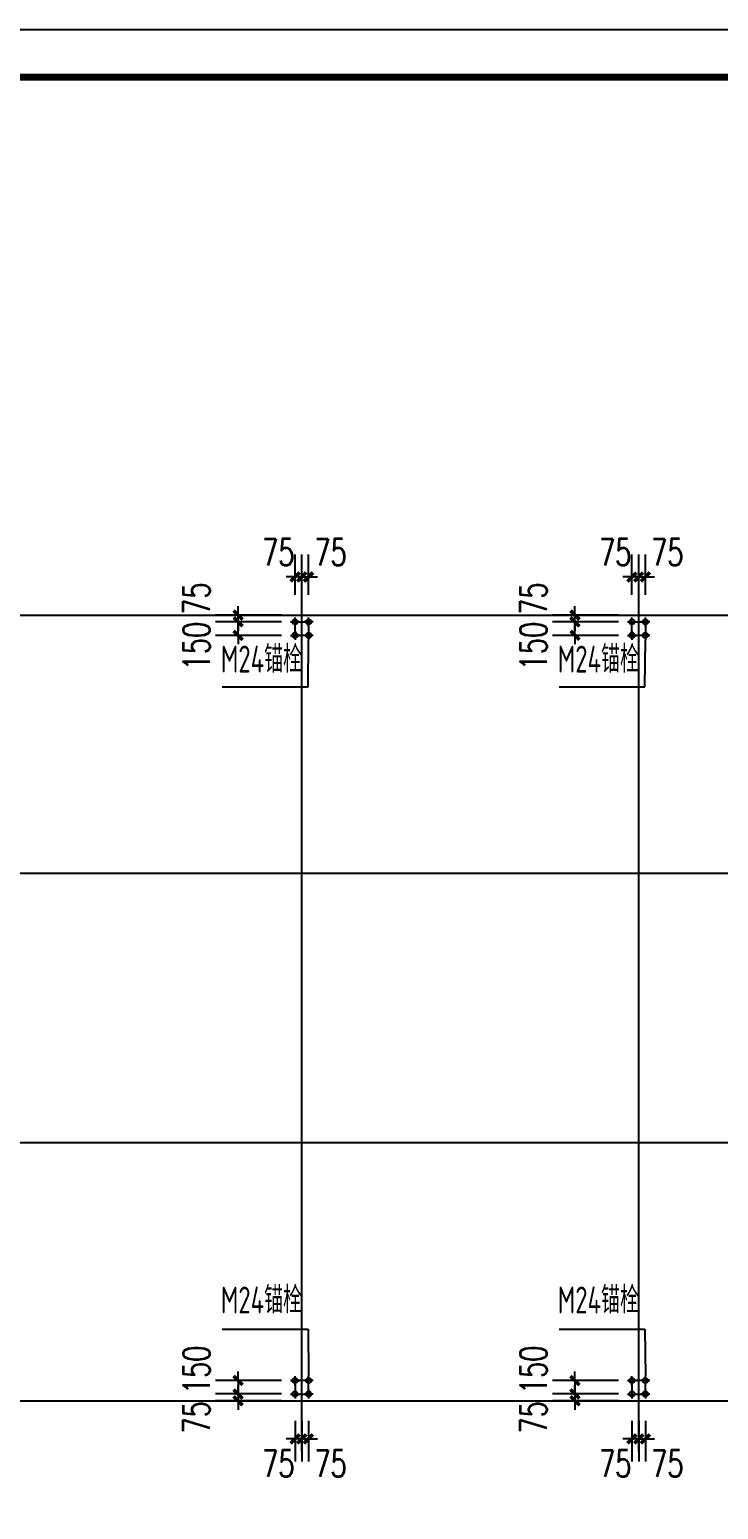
# Model space of a CAD drawing. Extents: x 177291 to 1288761, y 177638 to 322898.
# Drawn here: x 521963 to 537298, y 207995 to 240960 of the extents above; entities that cross this region are included whole.
import ezdxf
from ezdxf.enums import TextEntityAlignment as Align

# ---------------------------------------------------------------- set-up
doc = ezdxf.new("R2010")
doc.units = 0
doc.header["$LTSCALE"] = 1000
for name, color, linetype in [('AXIS', 3, 'Continuous'), ('DOTE', 1, 'Continuous'), ('PUB_TITLE', 4, 'Continuous'), ('TEXT', 7, 'Continuous')]:
    doc.layers.add(name, color=color, linetype=linetype)
doc.styles.add('_TCH_DIM_T3', font='SIMPLEX', dxfattribs={"width": 0.705882, "bigfont": 'GBCBIG'})
doc.styles.add('TSSD_Label', font='tssdeng.shx', dxfattribs={"width": 0.7, "bigfont": 'hztxt.shx'})
doc.dimstyles.new('TCH-200-2', dxfattribs={"dimtxt": 595, "dimasz": 200, "dimexe": 500, "dimexo": 600, "dimgap": 252.5, "dimtad": 1, "dimdec": 0, "dimlfac": 0.5, "dimzin": 0, "dimdsep": 46, "dimtxsty": '_TCH_DIM_T3', "dimblk": 'ARCHTICK', "dimcen": 0.09, "dimclrd": 124, "dimclre": 124, "dimclrt": 7, "dimazin": 2, "dimtfac": 1, "dimtdec": 0, "dimtix": 1, "dimtmove": 2, "dimatfit": 3, "dimfxl": 1, "dimtolj": 1, "dimtzin": 0, "dimarcsym": 0})

# ---------------------------------------------------------------- blocks, each defined once
blk = doc.blocks.new('_ArchTick')
at = {"color": 0, "linetype": 'ByBlock', "const_width": 0.4}
blk.add_lwpolyline([(-0.5, -0.5), (0.5, 0.5)], dxfattribs=at)
blk = doc.blocks.new('*D981')
at = {"color": 124, "linetype": 'ByBlock', "lineweight": -2, "transparency": 16777216}
for p, q in [((535073, 227916), (533605, 227916)), ((534105, 227916), (534105, 228116)), ((534105, 227766), (534105, 227916)), ((535073, 227766), (533605, 227766)), ((534105, 227766), (534105, 227566))]:
    blk.add_line(p, q, dxfattribs=at)
at = {"layer": 'Defpoints', "color": 0, "linetype": 'ByBlock', "transparency": 16777216}
for p in [(534105, 227916), (535673, 227916), (535673, 227766)]:
    blk.add_point(p, dxfattribs=at)
at = {"color": 124, "linetype": 'ByBlock', "lineweight": -2, "transparency": 16777216, "xscale": 200, "yscale": 200, "zscale": 200}
for p, rotation in [((534105, 227916), 270), ((534105, 227766), 90)]:
    blk.add_blockref('_ArchTick', p, dxfattribs=dict(at, rotation=rotation))
at = {"color": 7, "linetype": 'ByBlock', "transparency": 16777216, "insert": (533179, 228285), "char_height": 595, "attachment_point": 5, "rotation": 90, "style": '_TCH_DIM_T3'}
blk.add_mtext('\\A1;75', dxfattribs=at)
blk = doc.blocks.new('*D982')
at = {"color": 124, "linetype": 'ByBlock', "lineweight": -2, "transparency": 16777216}
for p, q in [((534105, 227766), (534105, 227966)), ((535073, 227766), (533605, 227766)), ((535073, 227466), (533605, 227466)), ((534105, 227466), (534105, 227766)), ((534105, 227466), (534105, 227266))]:
    blk.add_line(p, q, dxfattribs=at)
at = {"layer": 'Defpoints', "color": 0, "linetype": 'ByBlock', "transparency": 16777216}
for p in [(534105, 227766), (535673, 227766), (535673, 227466)]:
    blk.add_point(p, dxfattribs=at)
at = {"color": 124, "linetype": 'ByBlock', "lineweight": -2, "transparency": 16777216, "xscale": 200, "yscale": 200, "zscale": 200}
for p, rotation in [((534105, 227766), 270), ((534105, 227466), 90)]:
    blk.add_blockref('_ArchTick', p, dxfattribs=dict(at, rotation=rotation))
at = {"color": 7, "linetype": 'ByBlock', "transparency": 16777216, "insert": (533179, 227227), "char_height": 595, "attachment_point": 5, "rotation": 90, "style": '_TCH_DIM_T3'}
blk.add_mtext('\\A1;150', dxfattribs=at)
blk = doc.blocks.new('*D983')
at = {"color": 124, "linetype": 'ByBlock', "lineweight": -2, "transparency": 16777216}
for p, q in [((535523, 228366), (535523, 229266)), ((535673, 228366), (535673, 229266)), ((535523, 228766), (535323, 228766)), ((535523, 228766), (535673, 228766)), ((535673, 228766), (535873, 228766))]:
    blk.add_line(p, q, dxfattribs=at)
at = {"layer": 'Defpoints', "color": 0, "linetype": 'ByBlock', "transparency": 16777216}
for p in [(535673, 228766), (535523, 227766), (535673, 227766)]:
    blk.add_point(p, dxfattribs=at)
at = {"color": 124, "linetype": 'ByBlock', "lineweight": -2, "transparency": 16777216, "xscale": 200, "yscale": 200, "zscale": 200}
blk.add_blockref('_ArchTick', (535523, 228766), dxfattribs=at)
at = {"color": 124, "linetype": 'ByBlock', "lineweight": -2, "transparency": 16777216, "xscale": 200, "yscale": 200, "zscale": 200, "rotation": 180}
blk.add_blockref('_ArchTick', (535673, 228766), dxfattribs=at)
at = {"color": 7, "linetype": 'ByBlock', "transparency": 16777216, "insert": (536161, 229316), "char_height": 595, "attachment_point": 5, "style": '_TCH_DIM_T3'}
blk.add_mtext('\\A1;75', dxfattribs=at)
blk = doc.blocks.new('*D984')
at = {"color": 124, "linetype": 'ByBlock', "lineweight": -2, "transparency": 16777216}
for p, q in [((535373, 228366), (535373, 229266)), ((535523, 228366), (535523, 229266)), ((535373, 228766), (535173, 228766)), ((535523, 228766), (535373, 228766)), ((535523, 228766), (535723, 228766))]:
    blk.add_line(p, q, dxfattribs=at)
at = {"layer": 'Defpoints', "color": 0, "linetype": 'ByBlock', "transparency": 16777216}
for p in [(535373, 228766), (535373, 227766), (535523, 227766)]:
    blk.add_point(p, dxfattribs=at)
at = {"color": 124, "linetype": 'ByBlock', "lineweight": -2, "transparency": 16777216, "xscale": 200, "yscale": 200, "zscale": 200}
blk.add_blockref('_ArchTick', (535373, 228766), dxfattribs=at)
at = {"color": 124, "linetype": 'ByBlock', "lineweight": -2, "transparency": 16777216, "xscale": 200, "yscale": 200, "zscale": 200, "rotation": 180}
blk.add_blockref('_ArchTick', (535523, 228766), dxfattribs=at)
at = {"color": 7, "linetype": 'ByBlock', "transparency": 16777216, "insert": (535001, 229316), "char_height": 595, "attachment_point": 5, "style": '_TCH_DIM_T3'}
blk.add_mtext('\\A1;75', dxfattribs=at)
blk = doc.blocks.new('*D985')
at = {"color": 124, "linetype": 'ByBlock', "lineweight": -2, "transparency": 16777216}
for p, q in [((534105, 210566), (534105, 210766)), ((535073, 210566), (533605, 210566)), ((535073, 210416), (533605, 210416)), ((534105, 210566), (534105, 210416)), ((534105, 210416), (534105, 210216))]:
    blk.add_line(p, q, dxfattribs=at)
at = {"layer": 'Defpoints', "color": 0, "linetype": 'ByBlock', "transparency": 16777216}
for p in [(534105, 210416), (535673, 210566), (535673, 210416)]:
    blk.add_point(p, dxfattribs=at)
at = {"color": 124, "linetype": 'ByBlock', "lineweight": -2, "transparency": 16777216, "xscale": 200, "yscale": 200, "zscale": 200}
for p, rotation in [((534105, 210566), 270), ((534105, 210416), 90)]:
    blk.add_blockref('_ArchTick', p, dxfattribs=dict(at, rotation=rotation))
at = {"color": 7, "linetype": 'ByBlock', "transparency": 16777216, "insert": (533179, 210046), "char_height": 595, "attachment_point": 5, "rotation": 90, "style": '_TCH_DIM_T3'}
blk.add_mtext('\\A1;75', dxfattribs=at)
blk = doc.blocks.new('*D986')
at = {"color": 124, "linetype": 'ByBlock', "lineweight": -2, "transparency": 16777216}
for p, q in [((534105, 210866), (534105, 211066)), ((535073, 210866), (533605, 210866)), ((534105, 210866), (534105, 210566)), ((535073, 210566), (533605, 210566)), ((534105, 210566), (534105, 210366))]:
    blk.add_line(p, q, dxfattribs=at)
at = {"layer": 'Defpoints', "color": 0, "linetype": 'ByBlock', "transparency": 16777216}
for p in [(535673, 210866), (534105, 210566), (535673, 210566)]:
    blk.add_point(p, dxfattribs=at)
at = {"color": 124, "linetype": 'ByBlock', "lineweight": -2, "transparency": 16777216, "xscale": 200, "yscale": 200, "zscale": 200}
for p, rotation in [((534105, 210866), 270), ((534105, 210566), 90)]:
    blk.add_blockref('_ArchTick', p, dxfattribs=dict(at, rotation=rotation))
at = {"color": 7, "linetype": 'ByBlock', "transparency": 16777216, "insert": (533179, 211104), "char_height": 595, "attachment_point": 5, "rotation": 90, "style": '_TCH_DIM_T3'}
blk.add_mtext('\\A1;150', dxfattribs=at)
blk = doc.blocks.new('*D987')
at = {"color": 124, "linetype": 'ByBlock', "lineweight": -2, "transparency": 16777216}
for p, q in [((535523, 209966), (535523, 209065)), ((535673, 209966), (535673, 209065)), ((535523, 209565), (535323, 209565)), ((535523, 209565), (535673, 209565)), ((535673, 209565), (535873, 209565))]:
    blk.add_line(p, q, dxfattribs=at)
at = {"layer": 'Defpoints', "color": 0, "linetype": 'ByBlock', "transparency": 16777216}
for p in [(535523, 210566), (535673, 210566), (535673, 209565)]:
    blk.add_point(p, dxfattribs=at)
at = {"color": 124, "linetype": 'ByBlock', "lineweight": -2, "transparency": 16777216, "xscale": 200, "yscale": 200, "zscale": 200}
blk.add_blockref('_ArchTick', (535523, 209565), dxfattribs=at)
at = {"color": 124, "linetype": 'ByBlock', "lineweight": -2, "transparency": 16777216, "xscale": 200, "yscale": 200, "zscale": 200, "rotation": 180}
blk.add_blockref('_ArchTick', (535673, 209565), dxfattribs=at)
at = {"color": 7, "linetype": 'ByBlock', "transparency": 16777216, "insert": (536161, 209015), "char_height": 595, "attachment_point": 5, "style": '_TCH_DIM_T3'}
blk.add_mtext('\\A1;75', dxfattribs=at)
blk = doc.blocks.new('*D988')
at = {"color": 124, "linetype": 'ByBlock', "lineweight": -2, "transparency": 16777216}
for p, q in [((535373, 209966), (535373, 209065)), ((535523, 209966), (535523, 209065)), ((535373, 209565), (535173, 209565)), ((535523, 209565), (535373, 209565)), ((535523, 209565), (535723, 209565))]:
    blk.add_line(p, q, dxfattribs=at)
at = {"layer": 'Defpoints', "color": 0, "linetype": 'ByBlock', "transparency": 16777216}
for p in [(535373, 210566), (535523, 210566), (535373, 209565)]:
    blk.add_point(p, dxfattribs=at)
at = {"color": 124, "linetype": 'ByBlock', "lineweight": -2, "transparency": 16777216, "xscale": 200, "yscale": 200, "zscale": 200}
blk.add_blockref('_ArchTick', (535373, 209565), dxfattribs=at)
at = {"color": 124, "linetype": 'ByBlock', "lineweight": -2, "transparency": 16777216, "xscale": 200, "yscale": 200, "zscale": 200, "rotation": 180}
blk.add_blockref('_ArchTick', (535523, 209565), dxfattribs=at)
at = {"color": 7, "linetype": 'ByBlock', "transparency": 16777216, "insert": (535001, 209015), "char_height": 595, "attachment_point": 5, "style": '_TCH_DIM_T3'}
blk.add_mtext('\\A1;75', dxfattribs=at)
blk = doc.blocks.new('*D989')
at = {"color": 124, "linetype": 'ByBlock', "lineweight": -2, "transparency": 16777216}
for p, q in [((527573, 227916), (526105, 227916)), ((526605, 227916), (526605, 228116)), ((526605, 227766), (526605, 227916)), ((527573, 227766), (526105, 227766)), ((526605, 227766), (526605, 227566))]:
    blk.add_line(p, q, dxfattribs=at)
at = {"layer": 'Defpoints', "color": 0, "linetype": 'ByBlock', "transparency": 16777216}
for p in [(526605, 227916), (528173, 227916), (528173, 227766)]:
    blk.add_point(p, dxfattribs=at)
at = {"color": 124, "linetype": 'ByBlock', "lineweight": -2, "transparency": 16777216, "xscale": 200, "yscale": 200, "zscale": 200}
for p, rotation in [((526605, 227916), 270), ((526605, 227766), 90)]:
    blk.add_blockref('_ArchTick', p, dxfattribs=dict(at, rotation=rotation))
at = {"color": 7, "linetype": 'ByBlock', "transparency": 16777216, "insert": (525679, 228285), "char_height": 595, "attachment_point": 5, "rotation": 90, "style": '_TCH_DIM_T3'}
blk.add_mtext('\\A1;75', dxfattribs=at)
blk = doc.blocks.new('*D990')
at = {"color": 124, "linetype": 'ByBlock', "lineweight": -2, "transparency": 16777216}
for p, q in [((526605, 227766), (526605, 227966)), ((527573, 227766), (526105, 227766)), ((527573, 227466), (526105, 227466)), ((526605, 227466), (526605, 227766)), ((526605, 227466), (526605, 227266))]:
    blk.add_line(p, q, dxfattribs=at)
at = {"layer": 'Defpoints', "color": 0, "linetype": 'ByBlock', "transparency": 16777216}
for p in [(526605, 227766), (528173, 227766), (528173, 227466)]:
    blk.add_point(p, dxfattribs=at)
at = {"color": 124, "linetype": 'ByBlock', "lineweight": -2, "transparency": 16777216, "xscale": 200, "yscale": 200, "zscale": 200}
for p, rotation in [((526605, 227766), 270), ((526605, 227466), 90)]:
    blk.add_blockref('_ArchTick', p, dxfattribs=dict(at, rotation=rotation))
at = {"color": 7, "linetype": 'ByBlock', "transparency": 16777216, "insert": (525679, 227227), "char_height": 595, "attachment_point": 5, "rotation": 90, "style": '_TCH_DIM_T3'}
blk.add_mtext('\\A1;150', dxfattribs=at)
blk = doc.blocks.new('*D991')
at = {"color": 124, "linetype": 'ByBlock', "lineweight": -2, "transparency": 16777216}
for p, q in [((528023, 228366), (528023, 229266)), ((528173, 228366), (528173, 229266)), ((528023, 228766), (527823, 228766)), ((528023, 228766), (528173, 228766)), ((528173, 228766), (528373, 228766))]:
    blk.add_line(p, q, dxfattribs=at)
at = {"layer": 'Defpoints', "color": 0, "linetype": 'ByBlock', "transparency": 16777216}
for p in [(528173, 228766), (528023, 227766), (528173, 227766)]:
    blk.add_point(p, dxfattribs=at)
at = {"color": 124, "linetype": 'ByBlock', "lineweight": -2, "transparency": 16777216, "xscale": 200, "yscale": 200, "zscale": 200}
blk.add_blockref('_ArchTick', (528023, 228766), dxfattribs=at)
at = {"color": 124, "linetype": 'ByBlock', "lineweight": -2, "transparency": 16777216, "xscale": 200, "yscale": 200, "zscale": 200, "rotation": 180}
blk.add_blockref('_ArchTick', (528173, 228766), dxfattribs=at)
at = {"color": 7, "linetype": 'ByBlock', "transparency": 16777216, "insert": (528661, 229316), "char_height": 595, "attachment_point": 5, "style": '_TCH_DIM_T3'}
blk.add_mtext('\\A1;75', dxfattribs=at)
blk = doc.blocks.new('*D992')
at = {"color": 124, "linetype": 'ByBlock', "lineweight": -2, "transparency": 16777216}
for p, q in [((527873, 228366), (527873, 229266)), ((528023, 228366), (528023, 229266)), ((527873, 228766), (527673, 228766)), ((528023, 228766), (527873, 228766)), ((528023, 228766), (528223, 228766))]:
    blk.add_line(p, q, dxfattribs=at)
at = {"layer": 'Defpoints', "color": 0, "linetype": 'ByBlock', "transparency": 16777216}
for p in [(527873, 228766), (527873, 227766), (528023, 227766)]:
    blk.add_point(p, dxfattribs=at)
at = {"color": 124, "linetype": 'ByBlock', "lineweight": -2, "transparency": 16777216, "xscale": 200, "yscale": 200, "zscale": 200}
blk.add_blockref('_ArchTick', (527873, 228766), dxfattribs=at)
at = {"color": 124, "linetype": 'ByBlock', "lineweight": -2, "transparency": 16777216, "xscale": 200, "yscale": 200, "zscale": 200, "rotation": 180}
blk.add_blockref('_ArchTick', (528023, 228766), dxfattribs=at)
at = {"color": 7, "linetype": 'ByBlock', "transparency": 16777216, "insert": (527501, 229316), "char_height": 595, "attachment_point": 5, "style": '_TCH_DIM_T3'}
blk.add_mtext('\\A1;75', dxfattribs=at)
blk = doc.blocks.new('*D993')
at = {"color": 124, "linetype": 'ByBlock', "lineweight": -2, "transparency": 16777216}
for p, q in [((526605, 210566), (526605, 210766)), ((527573, 210566), (526105, 210566)), ((527573, 210416), (526105, 210416)), ((526605, 210566), (526605, 210416)), ((526605, 210416), (526605, 210216))]:
    blk.add_line(p, q, dxfattribs=at)
at = {"layer": 'Defpoints', "color": 0, "linetype": 'ByBlock', "transparency": 16777216}
for p in [(526605, 210416), (528173, 210566), (528173, 210416)]:
    blk.add_point(p, dxfattribs=at)
at = {"color": 124, "linetype": 'ByBlock', "lineweight": -2, "transparency": 16777216, "xscale": 200, "yscale": 200, "zscale": 200}
for p, rotation in [((526605, 210566), 270), ((526605, 210416), 90)]:
    blk.add_blockref('_ArchTick', p, dxfattribs=dict(at, rotation=rotation))
at = {"color": 7, "linetype": 'ByBlock', "transparency": 16777216, "insert": (525679, 210046), "char_height": 595, "attachment_point": 5, "rotation": 90, "style": '_TCH_DIM_T3'}
blk.add_mtext('\\A1;75', dxfattribs=at)
blk = doc.blocks.new('*D994')
at = {"color": 124, "linetype": 'ByBlock', "lineweight": -2, "transparency": 16777216}
for p, q in [((526605, 210866), (526605, 211066)), ((527573, 210866), (526105, 210866)), ((526605, 210866), (526605, 210566)), ((527573, 210566), (526105, 210566)), ((526605, 210566), (526605, 210366))]:
    blk.add_line(p, q, dxfattribs=at)
at = {"layer": 'Defpoints', "color": 0, "linetype": 'ByBlock', "transparency": 16777216}
for p in [(528173, 210866), (526605, 210566), (528173, 210566)]:
    blk.add_point(p, dxfattribs=at)
at = {"color": 124, "linetype": 'ByBlock', "lineweight": -2, "transparency": 16777216, "xscale": 200, "yscale": 200, "zscale": 200}
for p, rotation in [((526605, 210866), 270), ((526605, 210566), 90)]:
    blk.add_blockref('_ArchTick', p, dxfattribs=dict(at, rotation=rotation))
at = {"color": 7, "linetype": 'ByBlock', "transparency": 16777216, "insert": (525679, 211104), "char_height": 595, "attachment_point": 5, "rotation": 90, "style": '_TCH_DIM_T3'}
blk.add_mtext('\\A1;150', dxfattribs=at)
blk = doc.blocks.new('*D995')
at = {"color": 124, "linetype": 'ByBlock', "lineweight": -2, "transparency": 16777216}
for p, q in [((528023, 209966), (528023, 209065)), ((528173, 209966), (528173, 209065)), ((528023, 209565), (527823, 209565)), ((528023, 209565), (528173, 209565)), ((528173, 209565), (528373, 209565))]:
    blk.add_line(p, q, dxfattribs=at)
at = {"layer": 'Defpoints', "color": 0, "linetype": 'ByBlock', "transparency": 16777216}
for p in [(528023, 210566), (528173, 210566), (528173, 209565)]:
    blk.add_point(p, dxfattribs=at)
at = {"color": 124, "linetype": 'ByBlock', "lineweight": -2, "transparency": 16777216, "xscale": 200, "yscale": 200, "zscale": 200}
blk.add_blockref('_ArchTick', (528023, 209565), dxfattribs=at)
at = {"color": 124, "linetype": 'ByBlock', "lineweight": -2, "transparency": 16777216, "xscale": 200, "yscale": 200, "zscale": 200, "rotation": 180}
blk.add_blockref('_ArchTick', (528173, 209565), dxfattribs=at)
at = {"color": 7, "linetype": 'ByBlock', "transparency": 16777216, "insert": (528661, 209015), "char_height": 595, "attachment_point": 5, "style": '_TCH_DIM_T3'}
blk.add_mtext('\\A1;75', dxfattribs=at)
blk = doc.blocks.new('*D996')
at = {"color": 124, "linetype": 'ByBlock', "lineweight": -2, "transparency": 16777216}
for p, q in [((527873, 209966), (527873, 209065)), ((528023, 209966), (528023, 209065)), ((527873, 209565), (527673, 209565)), ((528023, 209565), (527873, 209565)), ((528023, 209565), (528223, 209565))]:
    blk.add_line(p, q, dxfattribs=at)
at = {"layer": 'Defpoints', "color": 0, "linetype": 'ByBlock', "transparency": 16777216}
for p in [(527873, 210566), (528023, 210566), (527873, 209565)]:
    blk.add_point(p, dxfattribs=at)
at = {"color": 124, "linetype": 'ByBlock', "lineweight": -2, "transparency": 16777216, "xscale": 200, "yscale": 200, "zscale": 200}
blk.add_blockref('_ArchTick', (527873, 209565), dxfattribs=at)
at = {"color": 124, "linetype": 'ByBlock', "lineweight": -2, "transparency": 16777216, "xscale": 200, "yscale": 200, "zscale": 200, "rotation": 180}
blk.add_blockref('_ArchTick', (528023, 209565), dxfattribs=at)
at = {"color": 7, "linetype": 'ByBlock', "transparency": 16777216, "insert": (527501, 209015), "char_height": 595, "attachment_point": 5, "style": '_TCH_DIM_T3'}
blk.add_mtext('\\A1;75', dxfattribs=at)

msp = doc.modelspace()

# ---------------------------------------------------------------- linework, layer by layer
for centre in [(527872.94, 227765.64), (528172.94, 227765.64), (535372.94, 227765.64), (535672.94, 227765.64), (527872.94, 227465.64), (528172.94, 227465.64), (535372.94, 227465.64), (535672.94, 227465.64), (527872.94, 210865.64), (528172.94, 210865.64), (535372.94, 210865.64), (535672.94, 210865.64), (527872.94, 210565.64), (528172.94, 210565.64), (535372.94, 210565.64), (535672.94, 210565.64)]:
    msp.add_circle(centre, 58.52)
at = {"layer": 'AXIS'}
for p, q in [((527872.94, 227664.97), (527872.94, 227866.31)), ((528172.94, 227664.97), (528172.94, 227866.31)), ((535372.94, 227664.97), (535372.94, 227866.31)), ((535672.94, 227664.97), (535672.94, 227866.31)), ((527772.27, 227765.64), (527973.61, 227765.64)), ((527772.27, 227465.64), (527973.61, 227465.64)), ((527872.94, 227566.31), (527872.94, 227364.97)), ((528273.61, 227765.64), (528072.27, 227765.64)), ((528273.61, 227465.64), (528072.27, 227465.64)), ((528172.94, 227566.31), (528172.94, 227364.97)), ((535272.27, 227765.64), (535473.61, 227765.64)), ((535272.27, 227465.64), (535473.61, 227465.64)), ((535372.94, 227566.31), (535372.94, 227364.97)), ((535773.61, 227765.64), (535572.27, 227765.64)), ((535773.61, 227465.64), (535572.27, 227465.64)), ((535672.94, 227566.31), (535672.94, 227364.97)), ((528162.2, 226321.2), (528172.94, 227364.97)), ((535662.2, 226321.2), (535672.94, 227364.97)), ((526251.63, 226320.2), (528162.19, 226320.2)), ((533751.63, 226320.2), (535662.19, 226320.2)), ((526251.63, 212011.08), (528162.19, 212011.08)), ((528162.2, 212010.08), (528172.94, 210966.31)), ((533751.63, 212011.08), (535662.19, 212011.08)), ((535662.2, 212010.08), (535672.94, 210966.31)), ((527772.27, 210865.64), (527973.61, 210865.64)), ((527872.94, 210764.97), (527872.94, 210966.31)), ((527872.94, 210666.31), (527872.94, 210464.97)), ((528273.61, 210865.64), (528072.27, 210865.64)), ((528172.94, 210764.97), (528172.94, 210966.31)), ((528172.94, 210666.31), (528172.94, 210464.97)), ((535272.27, 210865.64), (535473.61, 210865.64)), ((535372.94, 210764.97), (535372.94, 210966.31)), ((535372.94, 210666.31), (535372.94, 210464.97)), ((535773.61, 210865.64), (535572.27, 210865.64)), ((535672.94, 210764.97), (535672.94, 210966.31)), ((535672.94, 210666.31), (535672.94, 210464.97)), ((527772.27, 210565.64), (527973.61, 210565.64)), ((528273.61, 210565.64), (528072.27, 210565.64)), ((535272.27, 210565.64), (535473.61, 210565.64)), ((535773.61, 210565.64), (535572.27, 210565.64))]:
    msp.add_line(p, q, dxfattribs=at)
at = {"layer": 'DOTE'}
for p, q in [((528022.94, 209290.64), (528022.94, 229040.64)), ((535522.94, 209290.64), (535522.94, 229040.64)), ((512147.94, 227915.64), (574622.94, 227915.64)), ((512147.94, 222165.64), (574622.94, 222165.64)), ((512147.94, 216165.64), (574622.94, 216165.64)), ((512147.94, 210415.64), (574622.94, 210415.64))]:
    msp.add_line(p, q, dxfattribs=at)
for points in [[(527872.94, 227765.64), (528172.94, 227765.64), (528172.94, 227465.64), (527872.94, 227465.64)], [(535372.94, 227765.64), (535672.94, 227765.64), (535672.94, 227465.64), (535372.94, 227465.64)], [(527872.94, 210565.64), (528172.94, 210565.64), (528172.94, 210865.64), (527872.94, 210865.64)], [(535372.94, 210565.64), (535672.94, 210565.64), (535672.94, 210865.64), (535372.94, 210865.64)]]:
    msp.add_lwpolyline(points, close=True, dxfattribs=at)
at = {"layer": 'PUB_TITLE'}
msp.add_lwpolyline([(502124.53, 240960.27), (591321.91, 240960.27), (591321.91, 177959.98), (502124.53, 177959.98)], close=True, dxfattribs=at)
at = {"layer": 'PUB_TITLE', "const_width": 159.09}
msp.add_lwpolyline([(504776.06, 179020.59), (504776.06, 239899.66), (590261.3, 239899.66), (590261.3, 179020.59)], close=True, dxfattribs=at)

# ---------------------------------------------------------------- texts
at = {"layer": 'TEXT', "style": 'TSSD_Label', "width": 0.7}
for p in [(527122.64, 226457.22), (534622.64, 226457.22), (527122.64, 212180.61), (534622.64, 212180.61)]:
    msp.add_text('M24锚栓', height=600, dxfattribs=at).set_placement(p, align=Align.BOTTOM_CENTER)

# ---------------------------------------------------------------- dimensions: what is measured, and where the dimension line sits
at = {"linetype": 'ByBlock'}
for base, p1, p2, angle, picture, middle in [((527872.94, 228765.86), (528022.94, 227765.64), (527872.94, 227765.64), 180, '*D992', (527501.27, 229315.86)), ((535372.94, 228765.86), (535522.94, 227765.64), (535372.94, 227765.64), 180, '*D984', (535001.27, 229315.86)), ((526604.91, 227915.64), (528172.94, 227765.64), (528172.94, 227915.64), 90, '*D989', (525678.56, 228284.85)), ((534104.91, 227915.64), (535672.94, 227765.64), (535672.94, 227915.64), 90, '*D981', (533178.56, 228284.85)), ((526604.91, 227765.64), (528172.94, 227465.64), (528172.94, 227765.64), 270, '*D990', (525678.56, 227226.95)), ((534104.91, 227765.64), (535672.94, 227465.64), (535672.94, 227765.64), 270, '*D982', (533178.56, 227226.95)), ((526604.91, 210565.64), (528172.94, 210865.64), (528172.94, 210565.64), 90, '*D994', (525678.56, 211104.33)), ((534104.91, 210565.64), (535672.94, 210865.64), (535672.94, 210565.64), 90, '*D986', (533178.56, 211104.33)), ((526604.91, 210415.64), (528172.94, 210565.64), (528172.94, 210415.64), 270, '*D993', (525678.56, 210046.42)), ((534104.91, 210415.64), (535672.94, 210565.64), (535672.94, 210415.64), 270, '*D985', (533178.56, 210046.42)), ((527872.94, 209565.42), (528022.94, 210565.64), (527872.94, 210565.64), 180, '*D996', (527501.27, 209015.42)), ((535372.94, 209565.42), (535522.94, 210565.64), (535372.94, 210565.64), 180, '*D988', (535001.27, 209015.42))]:
    dim = msp.add_linear_dim(base=base, p1=p1, p2=p2, angle=angle, dimstyle='TCH-200-2', dxfattribs=at)
    dim.commit()
    dim.dimension.update_dxf_attribs({"geometry": picture, "text_midpoint": middle, "dimtype": 160})
for base, p1, p2, picture, middle in [((528172.94, 228765.86), (528022.94, 227765.64), (528172.94, 227765.64), '*D991', (528661.14, 229315.86)), ((535672.94, 228765.86), (535522.94, 227765.64), (535672.94, 227765.64), '*D983', (536161.14, 229315.86)), ((528172.94, 209565.42), (528022.94, 210565.64), (528172.94, 210565.64), '*D995', (528661.14, 209015.42)), ((535672.94, 209565.42), (535522.94, 210565.64), (535672.94, 210565.64), '*D987', (536161.14, 209015.42))]:
    dim = msp.add_linear_dim(base=base, p1=p1, p2=p2, dimstyle='TCH-200-2', dxfattribs=at)
    dim.commit()
    dim.dimension.update_dxf_attribs({"geometry": picture, "text_midpoint": middle, "dimtype": 160})

doc.saveas('drawing.dxf')
